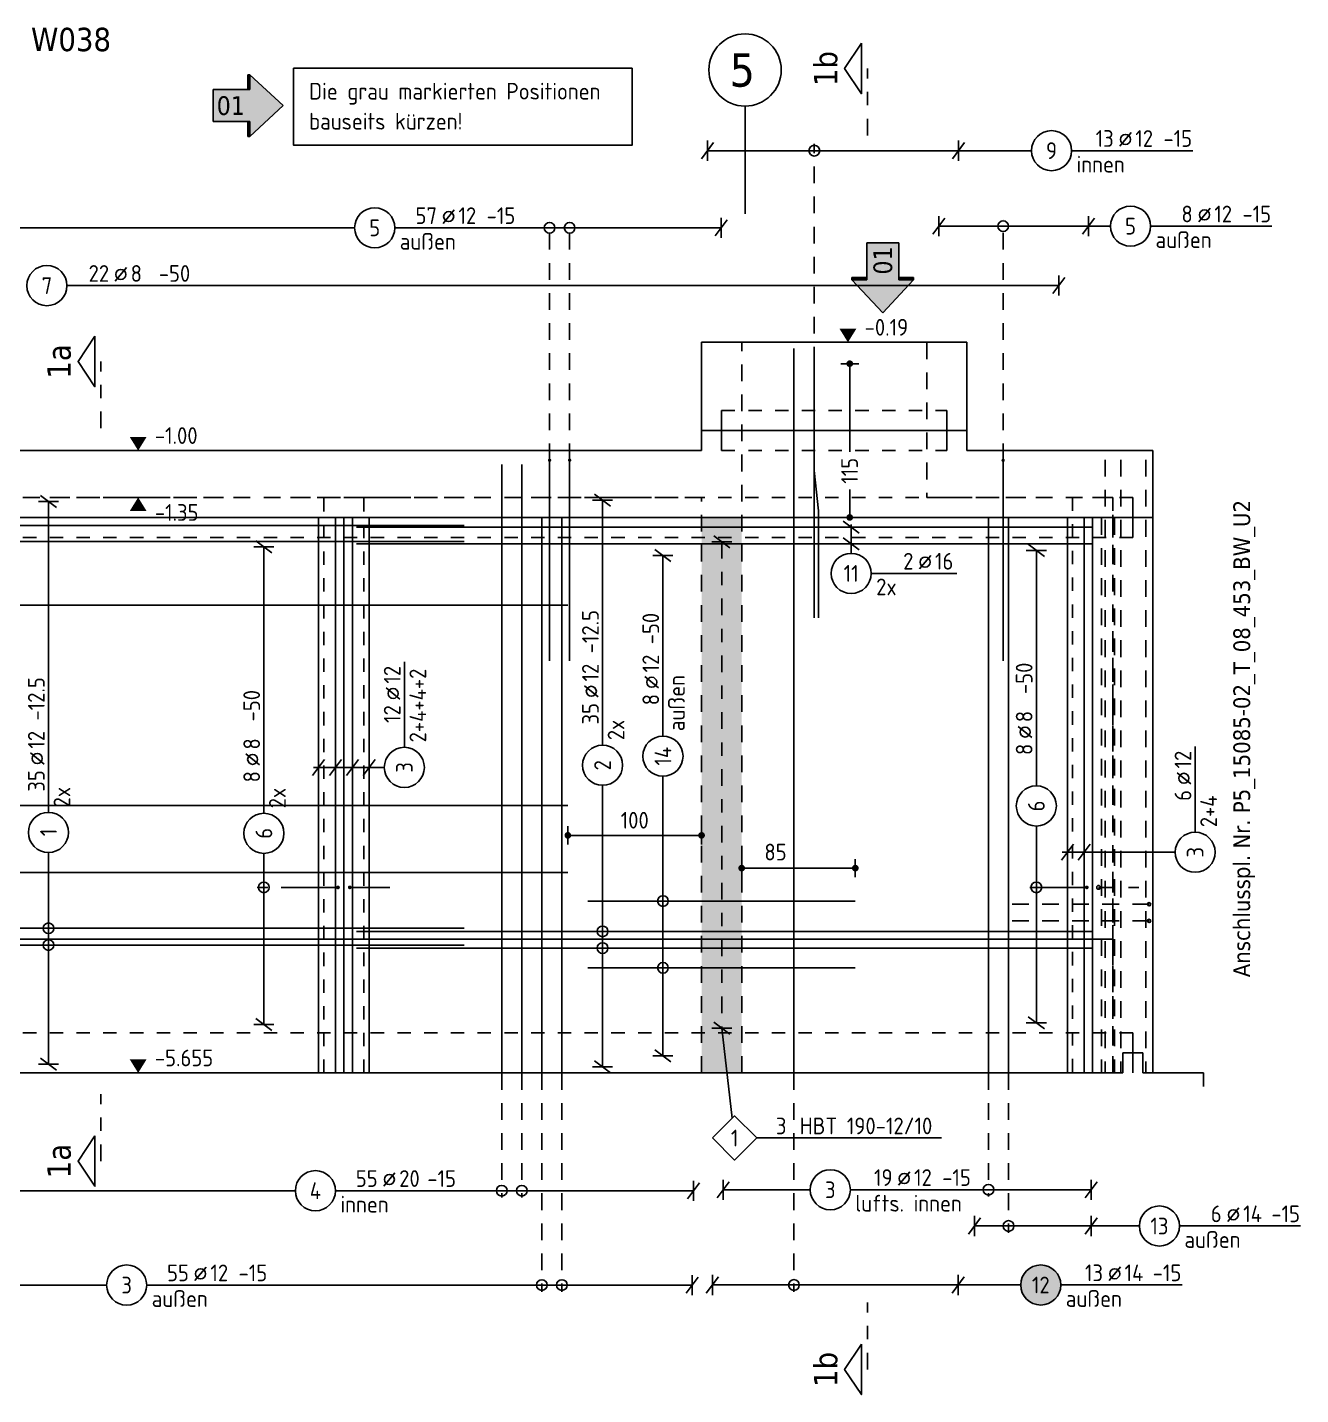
# Model space of a CAD drawing. Extents: x 0 to 57.5, y 0 to 33.7.
# Drawn here: x 6.77 to 16.29, y 16.44 to 26.66 of the extents above; entities that cross this region are included whole.
import ezdxf
from ezdxf.enums import TextEntityAlignment as Align

# ---------------------------------------------------------------- set-up
doc = ezdxf.new("R2010")
doc.units = 0
doc.header["$LTSCALE"] = 0.5
for name, pattern in [('AUSGEZOGEN', [1000.01, 1000, 0.01]), ('DASHDOTSMALL', [1.05, 0.5, -0.25, 0.05, -0.25]), ('HIDDEN', [0.375, 0.25, -0.125]), ('HIDDEN4', [0.12, 0.02, -0.1]), ('STRICHPUNKT2', [0.55, 0.25, -0.125, 0.05, -0.125]), ('VERDECKT', [0.375, 0.25, -0.125])]:
    doc.linetypes.add(name, pattern=pattern)
for name, color, linetype in [('ACHSEN', 7, 'Continuous'), ('AFB', 7, 'Continuous'), ('AFU', 7, 'Continuous'), ('BETON', 7, 'Continuous'), ('Fugenband', 7, 'Continuous'), ('grau_hell', 7, 'Continuous'), ('grau_mittel', 7, 'Continuous'), ('HBT', 7, 'Continuous'), ('index', 7, 'Continuous'), ('koten', 7, 'Continuous'), ('MASSE', 7, 'Continuous'), ('OBJEKT', 7, 'Continuous'), ('RND', 7, 'Continuous'), ('SCHNITTE', 7, 'Continuous'), ('SFP_Achsen', 7, 'Continuous'), ('TEXT', 7, 'Continuous'), ('VERDECKT', 7, 'Continuous')]:
    doc.layers.add(name, color=color, linetype=linetype)
doc.layers.add('NOPLOT', color=7, linetype='Continuous', plot=False)
doc.styles.add('helv', font='tahoma.ttf')
doc.styles.add('txt', font='isocp.shx')
doc.linetypes.add('AFU_50L', pattern='A,0.75,["/",Standard,S=0.2,R=0,X=-0.01,Y=-0.1],0.07,["/",Standard,S=0.2,R=0,X=-0.01,Y=-0.1],0.75', length=1.57)
doc.linetypes.add('AFU_50M', pattern='A,0.45,["/",Standard,S=0.2,R=0,X=-0.01,Y=-0.1],0.07,["/",Standard,S=0.2,R=0,X=-0.01,Y=-0.1],0.45', length=0.97)
doc.dimstyles.new('DOT_I', dxfattribs={"dimscale": 0.5, "dimtxt": 0.25, "dimasz": 0.25, "dimexe": 0.1, "dimexo": 0.3, "dimgap": 0.1, "dimtad": 1, "dimdec": 3, "dimzin": 3, "dimtxsty": 'txt', "dimblk": 'DOT', "dimblk1": 'DOT', "dimblk2": 'DOT', "dimsah": 1, "dimcen": 0.1, "dimse1": 1, "dimse2": 1, "dimazin": 0, "dimtfac": 1, "dimtdec": 4, "dimtix": 1, "dimtmove": 2, "dimatfit": 3, "dimfxl": 0, "dimtvp": 1, "dimtolj": 1, "dimtzin": 0, "dimarcsym": 0})

# ---------------------------------------------------------------- blocks, each defined once
blk = doc.blocks.new('okrd_o')
at = {"layer": 'koten', "color": 7, "linetype": 'Continuous'}
blk.add_solid([(-0.125, 0.202), (0.125, 0.202), (0, 0)], dxfattribs=at)
at = {"layer": 'koten', "style": 'txt'}
blk.add_attdef('OKRD', (0.25, 0.1), '', height=0.25, dxfattribs=at)
blk = doc.blocks.new('okrd_u')
at = {"layer": 'koten', "color": 7, "linetype": 'Continuous'}
blk.add_solid([(-0.125, -0.202), (0.125, -0.202), (0, 0)], dxfattribs=at)
at = {"layer": 'koten', "style": 'txt'}
blk.add_attdef('OKRD', (0.25, -0.35), '', height=0.25, dxfattribs=at)
blk = doc.blocks.new('lei_gre')
at = {"layer": 'RND', "color": 7, "linetype": 'Continuous'}
for p, q in [((-0.09, -0.12), (0.09, 0.12)), ((0, 0.15), (0, -0.15))]:
    blk.add_line(p, q, dxfattribs=at)
blk = doc.blocks.new('RND_LEI')
at = {"layer": 'RND', "color": 7, "linetype": 'Continuous'}
blk.add_line((1.022, 0.066), (1.19, 0.27), dxfattribs=at)
for centre, radius in [((0, 0), 0.3), ((1.106, 0.168), 0.075)]:
    blk.add_circle(centre, radius, dxfattribs=at)
at = {"layer": 'RND', "color": 7, "linetype": 'Continuous', "style": 'txt'}
blk.add_attdef('ANZ', text='', height=0.25, dxfattribs=at).set_placement((0.931, 0.057), align=Align.RIGHT)
for tag, p in [('DUM', (1.253, 0.057)), ('ABSTD', (1.674, 0.057)), ('POSTXT', (0.374, -0.327))]:
    blk.add_attdef(tag, p, '', height=0.25, dxfattribs=at)
blk.add_attdef('POSL', text='', height=0.25, dxfattribs=at).set_placement((0, 0), align=Align.MIDDLE)
blk = doc.blocks.new('HBT_LEI')
at = {"layer": 'HBT', "color": 7, "linetype": 'Continuous'}
blk.add_lwpolyline([(-0.33, 0), (0, 0.33), (0.33, 0), (0, -0.33)], close=True, dxfattribs=at)
at = {"layer": 'HBT', "color": 7, "linetype": 'Continuous', "style": 'txt'}
blk.add_attdef('STKH', text='', height=0.25, dxfattribs=at).set_placement((0.776, 0.055), align=Align.RIGHT)
at = {"layer": 'HBT', "style": 'txt'}
for tag, p in [('ARTH', (0.973, 0.055)), ('TEXTH', (0.415, -0.309))]:
    blk.add_attdef(tag, p, '', height=0.25, dxfattribs=at)
at = {"layer": 'HBT', "color": 7, "linetype": 'Continuous', "style": 'txt'}
blk.add_attdef('POSH', text='', height=0.25, dxfattribs=at).set_placement((0, -0.126), align=Align.CENTER)
blk = doc.blocks.new('DOT')
at = {"layer": 'MASSE', "color": 7, "linetype": 'Continuous'}
for p, q in [((0, 0), (-1, 0)), ((0, 0.54), (0, -0.54))]:
    blk.add_line(p, q, dxfattribs=at)
at = {"layer": 'MASSE', "color": 7, "linetype": 'Continuous', "const_width": 0.2}
blk.add_lwpolyline([(-0.1, 0, 1), (0.1, 0, 1)], format="xyb", close=True, dxfattribs=at)
blk = doc.blocks.new('*D22')
at = {"layer": 'Defpoints', "color": 0, "linetype": 'AUSGEZOGEN', "transparency": 16777216}
for p in [(12.918, 24.148), (12.918, 24.148), (12.918, 22.998)]:
    blk.add_point(p, dxfattribs=at)
at = {"layer": 'MASSE', "color": 0, "linetype": 'AUSGEZOGEN', "lineweight": -2, "transparency": 16777216}
for p, q in [((12.918, 24.023), (12.918, 23.488)), ((12.918, 23.123), (12.918, 23.207))]:
    blk.add_line(p, q, dxfattribs=at)
at = {"layer": 'MASSE', "color": 0, "linetype": 'AUSGEZOGEN', "lineweight": -2, "transparency": 16777216, "xscale": 0.125, "yscale": 0.125, "zscale": 0.125}
for p, rotation in [((12.918, 24.148), 90), ((12.918, 22.998), 270)]:
    blk.add_blockref('DOT', p, dxfattribs=dict(at, rotation=rotation))
at = {"layer": 'MASSE', "color": 0, "linetype": 'AUSGEZOGEN', "transparency": 16777216, "insert": (12.917, 23.347), "char_height": 0.125, "attachment_point": 5, "rotation": 90, "style": 'txt'}
blk.add_mtext('\\A1;115', dxfattribs=at)
blk = doc.blocks.new('SCHN-2')
at = {"layer": 'SCHNITTE', "color": 6, "linetype": 'Continuous'}
blk.add_lwpolyline([(0.378, 0.088), (0, 0.34), (-0.378, 0.088)], close=True, dxfattribs=at)
at = {"layer": 'SCHNITTE', "color": 1, "linetype": 'DASHDOTSMALL', "style": 'helv'}
blk.add_attdef('SCHN-2', text='', height=0.35, dxfattribs=at).set_placement((0, 0.45), align=Align.CENTER)
blk = doc.blocks.new('*D28')
at = {"layer": 'Defpoints', "color": 0, "linetype": 'AUSGEZOGEN', "transparency": 16777216}
for p in [(12.11, 20.375), (12.96, 20.375), (12.96, 20.375)]:
    blk.add_point(p, dxfattribs=at)
at = {"layer": 'MASSE', "color": 0, "linetype": 'AUSGEZOGEN', "lineweight": -2, "transparency": 16777216}
blk.add_line((12.235, 20.375), (12.835, 20.375), dxfattribs=at)
at = {"layer": 'MASSE', "color": 0, "linetype": 'AUSGEZOGEN', "lineweight": -2, "transparency": 16777216, "xscale": 0.125, "yscale": 0.125, "zscale": 0.125, "rotation": 180}
blk.add_blockref('DOT', (12.11, 20.375), dxfattribs=at)
at = {"layer": 'MASSE', "color": 0, "linetype": 'AUSGEZOGEN', "lineweight": -2, "transparency": 16777216, "xscale": 0.125, "yscale": 0.125, "zscale": 0.125}
blk.add_blockref('DOT', (12.96, 20.375), dxfattribs=at)
at = {"layer": 'MASSE', "color": 0, "linetype": 'AUSGEZOGEN', "transparency": 16777216, "insert": (12.363, 20.495), "char_height": 0.125, "attachment_point": 5, "style": 'txt'}
blk.add_mtext('\\A1;85', dxfattribs=at)
blk = doc.blocks.new('*D30')
at = {"layer": 'Defpoints', "color": 0, "linetype": 'AUSGEZOGEN', "transparency": 16777216}
for p in [(10.81, 20.62), (10.81, 20.62), (11.81, 20.62)]:
    blk.add_point(p, dxfattribs=at)
at = {"layer": 'MASSE', "color": 0, "linetype": 'AUSGEZOGEN', "lineweight": -2, "transparency": 16777216}
blk.add_line((11.685, 20.62), (10.935, 20.62), dxfattribs=at)
at = {"layer": 'MASSE', "color": 0, "linetype": 'AUSGEZOGEN', "lineweight": -2, "transparency": 16777216, "xscale": 0.125, "yscale": 0.125, "zscale": 0.125, "rotation": 180}
blk.add_blockref('DOT', (10.81, 20.62), dxfattribs=at)
at = {"layer": 'MASSE', "color": 0, "linetype": 'AUSGEZOGEN', "lineweight": -2, "transparency": 16777216, "xscale": 0.125, "yscale": 0.125, "zscale": 0.125}
blk.add_blockref('DOT', (11.81, 20.62), dxfattribs=at)
at = {"layer": 'MASSE', "color": 0, "linetype": 'AUSGEZOGEN', "transparency": 16777216, "insert": (11.31, 20.733), "char_height": 0.125, "attachment_point": 5, "style": 'txt'}
blk.add_mtext('\\A1;100', dxfattribs=at)
blk = doc.blocks.new('hin_ind5')
at = {"layer": 'grau_hell', "linetype": 'AUSGEZOGEN'}
h = blk.add_hatch(color=9, dxfattribs=at)
h.dxf.hatch_style = 2
h.paths.add_polyline_path([(0, 0), (0.619, -0.577), (0.619, -0.3), (1.306, -0.3), (1.306, 0.3), (0.619, 0.3), (0.619, 0.577)])
h.paths.add_polyline_path([(0.34, -0.274), (1.311, -0.274), (1.311, 0.274), (0.34, 0.274)], flags=9)
at = {"layer": 'OBJEKT', "linetype": 'AUSGEZOGEN'}
for points in [[(0.619, 0.3), (0.66, 0.3), (0.66, 0.577), (0.619, 0.577)], [(0.619, -0.577), (0.66, -0.577), (0.66, -0.3), (0.619, -0.3)]]:
    blk.add_hatch(color=1, dxfattribs=at).paths.add_polyline_path(points)
at = {"layer": 'OBJEKT', "color": 1, "linetype": 'AUSGEZOGEN'}
for p, q in [((0, 0), (0.619, 0.577)), ((0.619, 0.577), (0.619, 0.3)), ((0.619, 0.577), (0.66, 0.577)), ((0.66, 0.577), (0.66, 0.3)), ((0.619, 0.3), (1.306, 0.3)), ((1.306, 0.3), (1.306, -0.3)), ((0, 0), (0.619, -0.577)), ((0.619, -0.3), (0.619, -0.577)), ((0.619, -0.3), (1.306, -0.3)), ((0.66, -0.3), (0.66, -0.577))]:
    blk.add_line(p, q, dxfattribs=at)
at = {"layer": 'OBJEKT', "color": 7, "linetype": 'AUSGEZOGEN'}
blk.add_line((0.619, -0.577), (0.66, -0.577), dxfattribs=at)
at = {"layer": 'index', "color": 1, "linetype": 'Continuous', "style": 'helv'}
blk.add_attdef('INDEX', text='', height=0.35, rotation=360, dxfattribs=at).set_placement((1.259, 0), align=Align.MIDDLE_RIGHT)

msp = doc.modelspace()

# ---------------------------------------------------------------- hatches: boundary and pattern name
at = {"layer": 'grau_hell'}
msp.add_hatch(color=9, dxfattribs=at).paths.add_polyline_path([(14.19702, 17.25686, 1), (14.49702, 17.25686, 1)])
at = {"layer": 'grau_mittel'}
msp.add_hatch(color=61, dxfattribs=at).paths.add_polyline_path([(12.11002, 22.99776), (11.81002, 22.99776), (11.81002, 18.84276), (12.11002, 18.84276)])

# ---------------------------------------------------------------- linework, layer by layer
at = {"layer": 'ACHSEN', "color": 140, "linetype": 'AUSGEZOGEN'}
msp.add_line((12.13502, 26.07423), (12.13502, 25.26923), dxfattribs=at)
at = {"layer": 'AFB', "color": 1, "linetype": 'AUSGEZOGEN'}
for p, q in [((11.96002, 23.79776), (11.96002, 23.49776)), ((13.64502, 23.79776), (13.64502, 23.49776)), ((15.03502, 23.14776), (15.03502, 22.84776))]:
    msp.add_line(p, q, dxfattribs=at)
at = {"layer": 'AFU', "color": 8, "linetype": 'AFU_50M'}
for p, q in [((11.81002, 23.64776), (12.11002, 23.64776)), ((13.49502, 23.64776), (13.79502, 23.64776)), ((14.88502, 22.99776), (15.18502, 22.99776))]:
    msp.add_line(p, q, dxfattribs=at)
at = {"layer": 'AFU', "color": 8, "linetype": 'AFU_50L'}
for p, q in [((12.11002, 23.64776), (13.49502, 23.64776)), ((14.88502, 22.99776), (3.38502, 22.99776)), ((9.13502, 18.84276), (9.13502, 22.99776)), ((14.73502, 22.99776), (14.73502, 18.84276)), ((14.88502, 18.84276), (3.53502, 18.84276))]:
    msp.add_line(p, q, dxfattribs=at)
at = {"layer": 'AFU', "color": 1, "linetype": 'AUSGEZOGEN'}
msp.add_line((15.03502, 19.14276), (15.03502, 18.84276), dxfattribs=at)
at = {"layer": 'AFU', "color": 8, "linetype": 'AUSGEZOGEN'}
for p, q in [((15.11002, 18.99276), (14.96002, 18.99276)), ((14.96002, 18.99276), (14.96002, 18.84276)), ((15.11002, 18.84276), (15.11002, 18.99276)), ((14.88502, 18.84276), (14.96002, 18.84276)), ((15.18502, 18.84276), (15.11002, 18.84276))]:
    msp.add_line(p, q, dxfattribs=at)
at = {"layer": 'BETON', "color": 6, "linetype": 'AUSGEZOGEN'}
for p, q in [((11.81002, 24.30776), (11.81002, 23.49776)), ((13.79502, 24.30776), (11.81002, 24.30776)), ((13.79502, 24.30776), (13.79502, 23.49776)), ((11.81002, 23.49776), (3.38502, 23.49776)), ((15.18502, 23.49776), (13.79502, 23.49776)), ((15.18502, 18.84276), (15.18502, 23.49776)), ((15.18502, 18.84276), (15.56502, 18.84276)), ((15.56502, 18.84276), (15.56502, 18.74276))]:
    msp.add_line(p, q, dxfattribs=at)
at = {"layer": 'Fugenband', "color": 102, "linetype": 'HIDDEN4'}
for p, q in [((11.96002, 23.79776), (13.64502, 23.79776)), ((11.96002, 23.49776), (13.64502, 23.49776)), ((15.03502, 23.14776), (3.23502, 23.14776)), ((8.98502, 18.84276), (8.98502, 23.14776)), ((9.28502, 18.84276), (9.28502, 23.14776)), ((14.58502, 23.14776), (14.58502, 18.84276)), ((14.88502, 23.14776), (14.88502, 18.84276)), ((15.03502, 22.84776), (3.23502, 22.84776)), ((15.03502, 19.14276), (3.53502, 19.14276))]:
    msp.add_line(p, q, dxfattribs=at)
at = {"layer": 'HBT', "color": 6, "linetype": 'STRICHPUNKT2'}
msp.add_line((11.96186, 22.81576), (11.96186, 19.17872), dxfattribs=at)
at = {"layer": 'HBT', "color": 7, "linetype": 'AUSGEZOGEN'}
for p, q in [((11.96186, 19.17872), (12.04, 18.50557)), ((12.22229, 18.35657), (13.60407, 18.35657))]:
    msp.add_line(p, q, dxfattribs=at)
at = {"layer": 'NOPLOT', "color": 191, "linetype": 'Continuous'}
msp.add_line((14.88502, 19.84276), (3.53502, 19.84276), dxfattribs=at)
for points in [[(12.68338, 22.24776), (12.68338, 23.04776), (12.65338, 23.34776), (12.65338, 24.14776)], [(4.31002, 22.34276), (10.81002, 22.34276)]]:
    msp.add_lwpolyline(points, dxfattribs=at)
at = {"layer": 'RND', "color": 102, "linetype": 'VERDECKT'}
for p, q in [((12.65338, 24.14776), (12.65338, 25.79125)), ((10.67322, 23.42583), (10.67322, 25.21402)), ((10.82322, 23.42583), (10.82322, 25.21402)), ((14.06549, 23.42583), (14.06549, 25.22654)), ((8.79082, 20.23086), (8.48658, 20.23086)), ((14.39082, 20.23086), (14.26373, 20.23086)), ((10.31558, 18.84276), (10.31558, 17.912)), ((10.46558, 18.84276), (10.46558, 17.912)), ((10.61558, 18.84276), (10.61558, 17.20641)), ((10.76558, 18.84276), (10.76558, 17.20641)), ((12.50107, 18.84276), (12.50107, 17.20686)), ((13.95601, 18.84276), (13.95601, 17.9194)), ((14.10601, 18.84276), (14.10601, 17.64817))]:
    msp.add_line(p, q, dxfattribs=at)
at = {"layer": 'RND', "color": 7, "linetype": 'AUSGEZOGEN'}
for p, q in [((11.8539, 25.74125), (13.7327, 25.74125)), ((13.7327, 25.74125), (14.27734, 25.74125)), ((14.57734, 25.74125), (15.48359, 25.74125)), ((3.58121, 25.16402), (9.21555, 25.16402)), ((9.51555, 25.16402), (11.95664, 25.16402)), ((13.58369, 25.17654), (14.70382, 25.17654)), ((14.70382, 25.17654), (14.86818, 25.17654)), ((15.16818, 25.17654), (16.07443, 25.17654)), ((7.06362, 24.7318), (14.48136, 24.7318)), ((6.92556, 20.79187), (6.92556, 23.11741)), ((11.06952, 23.12792), (11.06952, 21.29446)), ((8.53658, 22.77901), (8.53658, 20.78527)), ((11.52123, 22.7131), (11.52123, 21.36232)), ((14.31373, 22.75184), (14.31373, 20.98992)), ((13.07889, 22.5794), (13.71889, 22.5794)), ((9.58709, 21.27844), (9.58709, 21.91844)), ((15.50148, 20.64371), (15.50148, 21.28371)), ((11.06952, 20.99446), (11.06952, 18.88791)), ((11.52123, 21.06232), (11.52123, 18.97189)), ((14.31373, 20.68992), (14.31373, 19.21748)), ((6.92556, 18.9091), (6.92556, 20.49187)), ((8.53658, 20.48527), (8.53658, 19.20436)), ((3.61771, 17.962), (8.77196, 17.962)), ((9.07196, 17.962), (11.74859, 17.962)), ((11.97236, 17.9694), (12.62283, 17.9694)), ((12.92283, 17.9694), (14.72418, 17.9694)), ((13.85026, 17.69817), (14.7228, 17.69817)), ((14.7228, 17.69817), (15.08429, 17.69817)), ((15.38429, 17.69817), (16.29054, 17.69817)), ((3.63093, 17.25641), (7.3603, 17.25641)), ((7.6603, 17.25641), (11.73904, 17.25641)), ((11.89056, 17.25686), (13.73015, 17.25686)), ((13.73015, 17.25686), (14.19702, 17.25686)), ((14.49702, 17.25686), (15.40327, 17.25686))]:
    msp.add_line(p, q, dxfattribs=at)
at = {"layer": 'RND', "color": 102, "linetype": 'AUSGEZOGEN'}
for p, q in [((12.92889, 22.7294), (12.92889, 22.94447)), ((9.43709, 21.12844), (8.90777, 21.12844)), ((14.50717, 20.49371), (15.35148, 20.49371))]:
    msp.add_line(p, q, dxfattribs=at)
at = {"layer": 'RND', "color": 1, "linetype": 'AUSGEZOGEN'}
msp.add_lwpolyline([(8.75886, 26.35787), (11.29005, 26.35787), (11.29005, 25.78167), (8.75886, 25.78167)], close=True, dxfattribs=at)
for points in [[(12.50107, 18.84276), (12.50107, 24.26272)], [(12.65338, 24.14776), (12.65338, 22.24776)], [(10.67322, 23.42583), (10.67322, 21.92583)], [(10.82322, 23.42583), (10.82322, 21.92583)], [(14.06549, 23.42583), (14.06549, 21.92583)], [(10.31558, 18.84276), (10.31558, 23.39276)], [(10.46558, 18.84276), (10.46558, 23.39276)], [(10.03502, 22.93776), (3.53502, 22.93776)], [(8.94572, 22.99276), (8.94572, 18.84276)], [(9.07123, 22.99276), (9.07123, 18.84276)], [(9.19882, 22.99276), (9.19882, 18.84276)], [(9.22987, 22.9257), (14.72987, 22.9257)], [(9.32433, 22.99276), (9.32433, 18.84276)], [(10.61558, 18.84276), (10.61558, 22.99276)], [(10.76558, 18.84276), (10.76558, 22.99276)], [(13.95601, 18.84276), (13.95601, 22.99276)], [(14.10601, 18.84276), (14.10601, 22.99276)], [(14.54572, 22.99276), (14.54572, 18.84276)], [(14.67123, 22.99276), (14.67123, 18.84276)], [(10.03502, 22.81744), (3.53502, 22.81744)], [(9.22987, 22.8007), (14.72987, 22.8007)], [(4.31002, 20.84276), (10.81002, 20.84276)], [(4.31002, 20.34276), (10.81002, 20.34276)], [(9.09082, 20.23086), (8.79082, 20.23086)], [(9.17923, 20.23086), (9.47923, 20.23086)], [(14.69082, 20.23086), (14.39082, 20.23086)], [(10.96002, 20.12882), (12.96002, 20.12882)], [(3.53502, 19.92475), (10.03502, 19.92475)], [(9.22987, 19.90188), (14.72987, 19.90188)], [(3.53502, 19.79975), (10.03502, 19.79975)], [(9.22987, 19.77688), (14.72987, 19.77688)], [(10.96002, 19.62882), (12.96002, 19.62882)]]:
    msp.add_lwpolyline(points, dxfattribs=at)
at = {"layer": 'RND', "color": 7, "linetype": 'AUSGEZOGEN'}
for points, const_width in [([(10.66697, 23.42583, 1), (10.67947, 23.42583, 1)], 0.0125), ([(10.81697, 23.42583, 1), (10.82947, 23.42583, 1)], 0.0125), ([(14.05924, 23.42583, 1), (14.07174, 23.42583, 1)], 0.0125), ([(9.09782, 20.23086, -1), (9.08382, 20.23086, -1)], 0.014), ([(9.17223, 20.23086, 1), (9.18623, 20.23086, 1)], 0.014), ([(14.69782, 20.23086, -1), (14.68382, 20.23086, -1)], 0.014)]:
    msp.add_lwpolyline(points, format="xyb", close=True, dxfattribs=dict(at, const_width=const_width))
at = {"layer": 'RND', "color": 7, "linetype": 'HIDDEN'}
for points in [[(14.82931, 23.42896), (14.82931, 18.84276)], [(14.94665, 23.42896), (14.94665, 18.84276)], [(15.13365, 23.42896), (15.13365, 18.84276)], [(14.8011, 22.99276), (14.8011, 18.84276)], [(14.89925, 22.99276), (14.89925, 18.84276)], [(14.77923, 20.23086), (15.07923, 20.23086)], [(15.15712, 20.10481), (14.05712, 20.10481)], [(15.15712, 19.97981), (14.05712, 19.97981)]]:
    msp.add_lwpolyline(points, dxfattribs=at)
at = {"layer": 'RND', "color": 7, "linetype": 'AUSGEZOGEN'}
for centre, radius in [((12.65338, 25.74125), 0.04), ((10.67322, 25.16402), 0.04), ((10.82322, 25.16402), 0.04), ((14.06549, 25.17654), 0.04), ((8.53658, 20.23086), 0.04), ((14.31373, 20.23086), 0.04), ((11.52123, 20.12882), 0.04), ((14.77923, 20.23086), 0.014), ((15.15712, 20.10481), 0.0125), ((6.92556, 19.92475), 0.04), ((15.15712, 19.97981), 0.0125), ((11.06952, 19.90188), 0.04), ((6.92556, 19.79975), 0.04), ((11.06952, 19.77688), 0.04), ((11.52123, 19.62882), 0.04), ((10.31558, 17.962), 0.04), ((10.46558, 17.962), 0.04), ((13.95601, 17.9694), 0.04), ((14.10601, 17.69817), 0.04), ((10.61558, 17.25641), 0.04), ((10.76558, 17.25641), 0.04), ((12.50107, 17.25686), 0.04)]:
    msp.add_circle(centre, radius, dxfattribs=at)
at = {"layer": 'SCHNITTE', "color": 6, "linetype": 'STRICHPUNKT2'}
for p, q in [((13.05007, 25.85559), (13.05007, 26.35559)), ((7.31675, 23.6646), (7.31675, 24.1646)), ((7.31675, 18.18392), (7.31675, 18.68392)), ((13.05007, 16.62563), (13.05007, 17.12563))]:
    msp.add_line(p, q, dxfattribs=at)
at = {"layer": 'SFP_Achsen', "color": 7, "linetype": 'AUSGEZOGEN'}
msp.add_circle((12.13502, 26.34471), 0.27048, dxfattribs=at)
at = {"layer": 'VERDECKT', "color": 7, "linetype": 'VERDECKT'}
for p, q in [((12.11002, 18.84276), (12.11002, 24.30776)), ((11.81002, 23.14776), (3.38502, 23.14776)), ((11.81002, 18.84276), (11.81002, 23.14776)), ((14.88502, 23.14776), (13.49502, 23.14776)), ((14.88502, 18.84276), (14.88502, 23.14776))]:
    msp.add_line(p, q, dxfattribs=at)
at = {"layer": 'VERDECKT', "color": 7, "linetype": 'HIDDEN'}
msp.add_line((13.49502, 24.30776), (13.49502, 23.14776), dxfattribs=at)

# ---------------------------------------------------------------- block references
at = {"layer": 'HBT', "color": 6, "linetype": 'STRICHPUNKT2', "xscale": 0.5, "yscale": 0.5, "zscale": 0.5, "rotation": 270}
for p in [(11.96186, 22.81576), (11.96186, 19.17872)]:
    msp.add_blockref('lei_gre', p, dxfattribs=at)
at = {"layer": 'HBT', "color": 7, "linetype": 'AUSGEZOGEN', "xscale": 0.5, "yscale": 0.5, "zscale": 0.5}
msp.add_blockref('HBT_LEI', (12.05729, 18.35657), dxfattribs=at).add_auto_attribs({'POSH': '1', 'STKH': '3', 'ARTH': 'HBT 190-12/10'})
at = {"layer": 'index', "color": 7, "linetype": 'AUSGEZOGEN'}
ref = msp.add_blockref('hin_ind5', (8.67985, 26.07833), dxfattribs=dict(at, xscale=-0.4, yscale=0.4, zscale=0.4))
ref.add_attrib('INDEX', '01', dxfattribs={"color": 1, "linetype": 'Continuous', "height": 0.14, "rotation": 360, "style": 'helv'}).set_placement((8.3941, 26.07833), align=Align.MIDDLE_RIGHT)
ref = msp.add_blockref('hin_ind5', (13.16538, 24.52826), dxfattribs=dict(at, xscale=0.4, yscale=0.4, zscale=0.4, rotation=90.00000000000001))
ref.add_attrib('INDEX', '01', dxfattribs={"color": 1, "linetype": 'Continuous', "height": 0.14, "rotation": 90, "style": 'helv'}).set_placement((13.16538, 25.02491), align=Align.MIDDLE_RIGHT)
at = {"layer": 'koten', "color": 7, "linetype": 'AUSGEZOGEN'}
ref = msp.add_blockref('okrd_o', (12.90472, 24.30776), dxfattribs=dict(at, xscale=0.5, yscale=0.5, zscale=0.5))
ref.add_attrib('OKRD', '-0.19', (13.02972, 24.35776), dxfattribs={"layer": '0', "color": 0, "linetype": 'ByBlock', "height": 0.125, "style": 'txt'})
ref = msp.add_blockref('okrd_o', (7.59634, 23.49776), dxfattribs=dict(at, xscale=0.5, yscale=0.5, zscale=0.5))
ref.add_attrib('OKRD', '-1.00', (7.72134, 23.54776), dxfattribs={"layer": '0', "color": 0, "linetype": 'ByBlock', "height": 0.125, "style": 'txt'})
ref = msp.add_blockref('okrd_u', (7.59634, 23.14776), dxfattribs=dict(at, xscale=0.5, yscale=0.5, zscale=0.5))
ref.add_attrib('OKRD', '-1.35', (7.72134, 22.97276), dxfattribs={"layer": '0', "color": 0, "linetype": 'ByBlock', "height": 0.125, "style": 'txt'})
ref = msp.add_blockref('okrd_o', (7.59634, 18.84276), dxfattribs=dict(at, xscale=0.5, yscale=0.5, zscale=0.5))
ref.add_attrib('OKRD', '-5.655', (7.72134, 18.89276), dxfattribs={"layer": '0', "color": 0, "linetype": 'ByBlock', "height": 0.125, "style": 'txt'})
at = {"layer": 'RND', "color": 7, "linetype": 'AUSGEZOGEN', "xscale": 0.5, "yscale": 0.5, "zscale": 0.5}
for p, values in [((14.42734, 25.74125), {'POSL': '9', 'DUM': '12', 'ANZ': '13', 'ABSTD': '-15', 'POSTXT': 'innen'}), ((9.36555, 25.16402), {'POSL': '5', 'DUM': '12', 'ANZ': '57', 'ABSTD': '-15', 'POSTXT': 'außen'}), ((15.01818, 25.17654), {'POSL': '5', 'DUM': '12', 'ANZ': '8', 'ABSTD': '-15', 'POSTXT': 'außen'}), ((6.91362, 24.7318), {'POSL': '7', 'DUM': '8', 'ANZ': '22', 'ABSTD': '-50'}), ((12.92889, 22.5794), {'POSL': '11', 'DUM': '16', 'ANZ': '2', 'POSTXT': '2x'}), ((8.92196, 17.962), {'POSL': '4', 'DUM': '20', 'ANZ': '55', 'ABSTD': '-15', 'POSTXT': 'innen'}), ((12.77283, 17.9694), {'POSL': '3', 'DUM': '12', 'ANZ': '19', 'ABSTD': '-15', 'POSTXT': 'lufts. innen'}), ((15.23429, 17.69817), {'POSL': '13', 'DUM': '14', 'ANZ': '6', 'ABSTD': '-15', 'POSTXT': 'außen'}), ((7.5103, 17.25641), {'POSL': '3', 'DUM': '12', 'ANZ': '55', 'ABSTD': '-15', 'POSTXT': 'außen'}), ((14.34702, 17.25686), {'POSL': '12', 'DUM': '14', 'ANZ': '13', 'ABSTD': '-15', 'POSTXT': 'außen'})]:
    msp.add_blockref('RND_LEI', p, dxfattribs=at).add_auto_attribs(values)
for p in [(11.8539, 25.74125), (13.7327, 25.74125), (11.95664, 25.16402), (13.58369, 25.17654), (14.70382, 25.17654), (14.48136, 24.7318), (11.74859, 17.962), (11.97236, 17.9694), (14.72418, 17.9694), (13.85026, 17.69817), (14.7228, 17.69817), (11.73904, 17.25641), (11.89056, 17.25686), (13.73015, 17.25686)]:
    msp.add_blockref('lei_gre', p, dxfattribs=at)
for p, rotation in [((6.92556, 23.11741), 90), ((11.06952, 23.12792), 270), ((8.53658, 22.77901), 270), ((11.52123, 22.7131), 270), ((14.31373, 22.75184), 270), ((8.53658, 19.20436), 270), ((14.31373, 19.21748), 270), ((6.92556, 18.9091), 90), ((11.06952, 18.88791), 270), ((11.52123, 18.97189), 270)]:
    msp.add_blockref('lei_gre', p, dxfattribs=dict(at, rotation=rotation))
at = {"layer": 'RND', "color": 102, "linetype": 'AUSGEZOGEN', "xscale": 0.5, "yscale": 0.5, "zscale": 0.5}
for p, rotation in [((12.92889, 22.9257), 90), ((12.92889, 22.8007), 90), ((8.94572, 21.12844), 180), ((9.07123, 21.12844), 180), ((9.19882, 21.12844), 180), ((9.32433, 21.12844), 180)]:
    msp.add_blockref('lei_gre', p, dxfattribs=dict(at, rotation=rotation))
at = {"layer": 'RND', "color": 7, "linetype": 'AUSGEZOGEN', "xscale": 0.5, "yscale": 0.5, "zscale": 0.5, "rotation": 90}
for p, values in [((11.06952, 21.14446), {'POSL': '2', 'DUM': '12', 'ANZ': '35', 'ABSTD': '-12.5', 'POSTXT': '2x'}), ((11.52123, 21.21232), {'POSL': '14', 'DUM': '12', 'ANZ': '8', 'ABSTD': '-50', 'POSTXT': 'außen'}), ((14.31373, 20.83992), {'POSL': '6', 'DUM': '8', 'ANZ': '8', 'ABSTD': '-50'}), ((6.92556, 20.64187), {'POSL': '1', 'DUM': '12', 'ANZ': '35', 'ABSTD': '-12.5', 'POSTXT': '2x'}), ((9.58709, 21.12844), {'POSL': '3', 'DUM': '12', 'ANZ': '12', 'POSTXT': '2+4+4+2'}), ((8.53658, 20.63527), {'POSL': '6', 'DUM': '8', 'ANZ': '8', 'ABSTD': '-50', 'POSTXT': '2x'}), ((15.50148, 20.49371), {'POSL': '3', 'DUM': '12', 'ANZ': '6', 'POSTXT': '2+4'})]:
    msp.add_blockref('RND_LEI', p, dxfattribs=at).add_auto_attribs(values)
at = {"layer": 'RND', "color": 102, "linetype": 'AUSGEZOGEN', "xscale": 0.5, "yscale": 0.5, "zscale": 0.5}
for p in [(14.54572, 20.49371), (14.67123, 20.49371)]:
    msp.add_blockref('lei_gre', p, dxfattribs=at)
at = {"layer": 'SCHNITTE', "color": 6, "linetype": 'STRICHPUNKT2', "xscale": 0.5, "yscale": 0.5, "zscale": 0.5, "rotation": 90}
for p, values in [((13.05007, 26.35559), {'SCHN-2': '1b'}), ((7.31675, 24.1646), {'SCHN-2': '1a'}), ((7.31675, 18.18392), {'SCHN-2': '1a'}), ((13.05007, 16.62563), {'SCHN-2': '1b'})]:
    msp.add_blockref('SCHN-2', p, dxfattribs=at).add_auto_attribs(values)

# ---------------------------------------------------------------- texts
at = {"layer": 'SFP_Achsen', "color": 6, "linetype": 'AUSGEZOGEN', "style": 'helv'}
msp.add_text('5', height=0.25, dxfattribs=at).set_placement((12.02097, 26.22032))
at = {"layer": 'TEXT', "color": 1, "linetype": 'AUSGEZOGEN', "style": 'helv'}
msp.add_text('W038', height=0.175, dxfattribs=at).set_placement((6.79527, 26.48548))
at = {"layer": 'TEXT', "color": 7, "style": 'txt'}
for s, p in [('Die grau markierten Positionen ', (8.87477, 26.12352)), ('bauseits kürzen!', (8.87477, 25.89905))]:
    msp.add_text(s, height=0.125, dxfattribs=at).set_placement(p)
at = {"layer": 'TEXT', "color": 7, "linetype": 'AUSGEZOGEN', "style": 'helv'}
msp.add_text('Anschlusspl. Nr. P5_15085-02_T_08_453_BW_U2', height=0.125, rotation=90, dxfattribs=at).set_placement((15.91239, 19.55883))

# ---------------------------------------------------------------- dimensions: what is measured, and where the dimension line sits
at = {"layer": 'MASSE', "color": 7, "linetype": 'AUSGEZOGEN'}
dim = msp.add_linear_dim(base=(12.9181, 24.14776), p1=(12.9181, 22.99776), p2=(12.9181, 24.14776), angle=90, dimstyle='DOT_I', override={"dimdec": 0, "dimlfac": 100}, dxfattribs=at)
dim.commit()
dim.dimension.update_dxf_attribs({"geometry": '*D22', "text_midpoint": (12.91687, 23.34742), "dimtype": 160})
dim = msp.add_linear_dim(base=(10.81002, 20.62012), p1=(11.81002, 20.62012), p2=(10.81002, 20.62012), dimstyle='DOT_I', override={"dimdec": 0, "dimlfac": 100}, dxfattribs=at)
dim.commit()
dim.dimension.update_dxf_attribs({"geometry": '*D30', "text_midpoint": (11.31002, 20.73262)})
dim = msp.add_linear_dim(base=(12.96002, 20.37541), p1=(12.11002, 20.37541), p2=(12.96002, 20.37541), dimstyle='DOT_I', override={"dimdec": 0, "dimlfac": 100}, dxfattribs=at)
dim.commit()
dim.dimension.update_dxf_attribs({"geometry": '*D28', "text_midpoint": (12.3627, 20.49536), "dimtype": 160})

doc.saveas('drawing.dxf')
